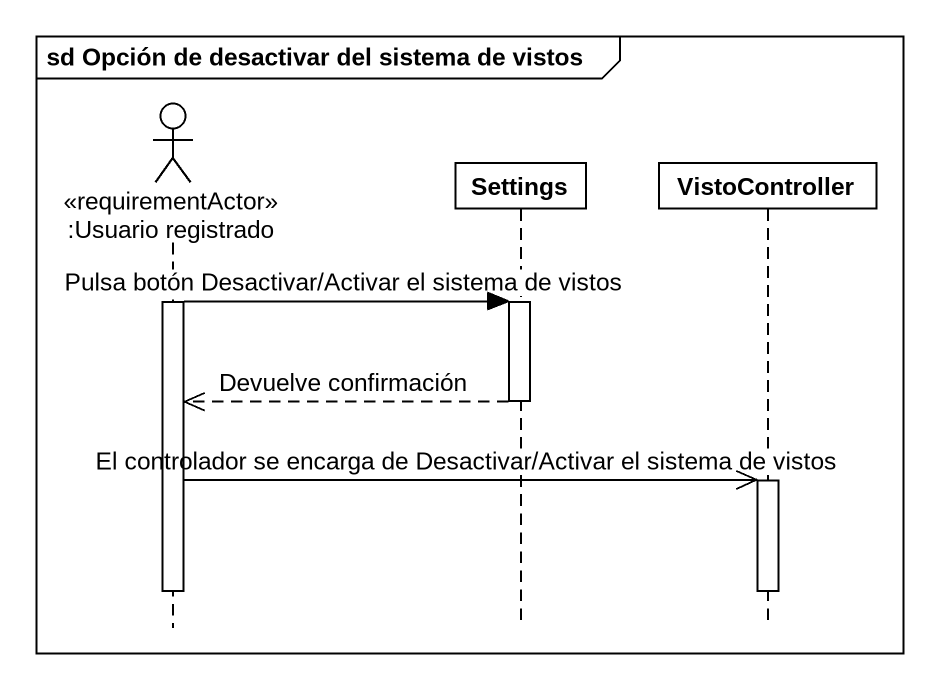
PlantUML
@startuml
mainframe sd Opción de desactivar del sistema de vistos
hide footbox
actor ":Usuario registrado" as Usuario_registrado <<requirementActor>>
participant Settings
participant VistoController

activate Usuario_registrado
Usuario_registrado -> Settings : Pulsa botón Desactivar/Activar el sistema de vistos
activate Settings
Settings -->> Usuario_registrado : Devuelve confirmación
deactivate Settings
Usuario_registrado ->> VistoController : El controlador se encarga de Desactivar/Activar el sistema de vistos
activate VistoController
deactivate Usuario_registrado
deactivate VistoController
@enduml
